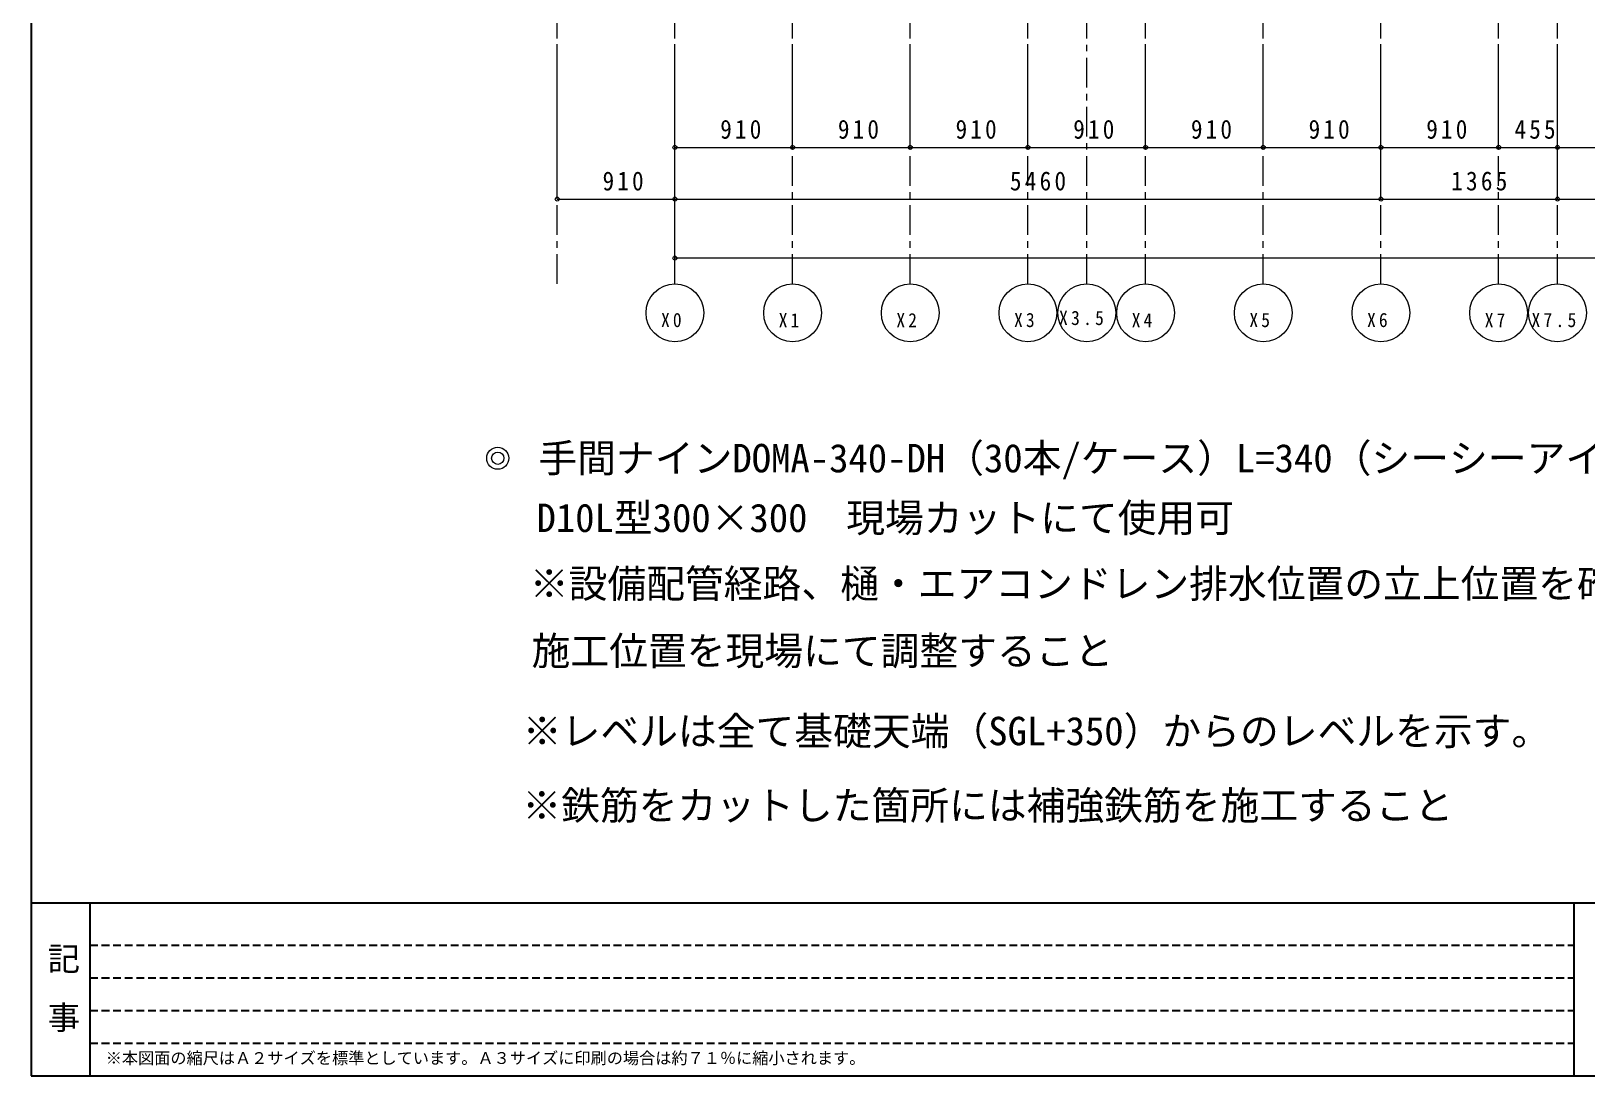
# Model space of a CAD drawing. Units: millimetres at full size, sheet at 1:50. Extents: x -17704 to 55037, y -1981 to 18549.
# Drawn here: x -17704 to -5672, y -1981 to 6103 of the extents above; entities that cross this region are included whole.
import ezdxf
from ezdxf.enums import TextEntityAlignment as Align

# ---------------------------------------------------------------- set-up
doc = ezdxf.new("R2010")
doc.units = ezdxf.units.MM
doc.header["$LTSCALE"] = 50
doc.linetypes.add('DASHED1', pattern=[1.8, 1.2, -0.6])
doc.linetypes.add('USER2', pattern=[7.6, 4.6, -1, 1, -1])
doc.layers.add('3-0', color=7, linetype='Continuous', lineweight=5)
doc.layers.add('8-0', color=9, linetype='Continuous', lineweight=18)
doc.layers.add('5-0', color=7, linetype='Continuous')
doc.styles.add('ＭＳ ゴシック', font='')
doc.styles.get('ＭＳ ゴシック').set_extended_font_data('MS Gothic')

msp = doc.modelspace()

# ---------------------------------------------------------------- linework, layer by layer
at = {"layer": '3-0', "color": 6, "lineweight": 18}
for radius in [85.31, 47.77]:
    msp.add_circle((-14094.95, 2798.13), radius, dxfattribs=at)
at = {"layer": '5-0'}
for p, q in [((-17703.72, 18269.53), (-17703.72, -1981.01)), ((-17703.72, -641.29), (10860.17, -641.29)), ((-17248.72, -641.29), (-17248.72, -1981.01)), ((-5772.61, -641.29), (-5772.61, -1981.01)), ((-17703.72, -1981.01), (10860.17, -1981.01))]:
    msp.add_line(p, q, dxfattribs=at)
at = {"layer": '5-0', "linetype": 'DASHED1'}
for p, q in [((-17248.72, -969.9), (-5772.61, -969.9)), ((-17248.72, -1222.68), (-5772.61, -1222.68)), ((-17248.72, -1475.45), (-5772.61, -1475.45)), ((-17248.72, -1728.23), (-5772.61, -1728.23))]:
    msp.add_line(p, q, dxfattribs=at)
at = {"layer": '8-0', "linetype": 'USER2'}
for p, q in [((-13634.83, 4146.29), (-13634.83, 16943.73)), ((-12724.83, 4146.29), (-12724.83, 16943.73)), ((-11814.83, 4146.29), (-11814.83, 16943.73)), ((-10904.83, 4146.29), (-10904.83, 16943.73)), ((-9994.83, 4146.29), (-9994.83, 16943.73)), ((-9539.83, 4146.29), (-9539.83, 16943.73)), ((-9084.83, 4146.29), (-9084.83, 16943.73)), ((-8174.84, 4146.29), (-8174.84, 16943.73)), ((-7264.84, 4146.29), (-7264.84, 16943.73)), ((-6354.84, 4146.29), (-6354.84, 16943.73)), ((-5899.84, 4146.29), (-5899.84, 16943.73))]:
    msp.add_line(p, q, dxfattribs=at)
at = {"layer": '8-0'}
for p, q in [((-13634.83, 4802.83), (-13634.83, 6002.83)), ((-12724.83, 4802.83), (-12724.83, 6002.83)), ((-12724.83, 4802.83), (-12724.83, 6002.83)), ((-12724.83, 5202.83), (-12724.83, 6002.83)), ((-11814.83, 5202.83), (-11814.83, 6002.83)), ((-11814.83, 5202.83), (-11814.83, 6002.83)), ((-10904.83, 5202.83), (-10904.83, 6002.83)), ((-10904.83, 5202.83), (-10904.83, 6002.83)), ((-9994.83, 5202.83), (-9994.83, 6002.83)), ((-9994.83, 5202.83), (-9994.83, 6002.83)), ((-9084.83, 5202.83), (-9084.83, 6002.83)), ((-9084.83, 5202.83), (-9084.83, 6002.83)), ((-8174.84, 5202.83), (-8174.84, 6002.83)), ((-8174.84, 5202.83), (-8174.84, 6002.83)), ((-7264.84, 4802.83), (-7264.84, 6002.83)), ((-7264.84, 4802.83), (-7264.84, 6002.83)), ((-7264.84, 5202.83), (-7264.84, 6002.83)), ((-7264.84, 5202.83), (-7264.84, 6002.83)), ((-6354.84, 5202.83), (-6354.84, 6002.83)), ((-6354.84, 5202.83), (-6354.84, 6002.83)), ((-5899.84, 4802.83), (-5899.84, 6002.83)), ((-5899.84, 4802.83), (-5899.84, 6002.83)), ((-5899.84, 5202.83), (-5899.84, 6002.83)), ((-5899.84, 5202.83), (-5899.84, 6002.83)), ((-12724.83, 4346.29), (-12724.83, 5746.28)), ((-12724.83, 5202.83), (-11814.83, 5202.83)), ((-11814.83, 5202.83), (-10904.83, 5202.83)), ((-10904.83, 5202.83), (-9994.83, 5202.83)), ((-9994.83, 5202.83), (-9084.83, 5202.83)), ((-9084.83, 5202.83), (-8174.84, 5202.83)), ((-8174.84, 5202.83), (-7264.84, 5202.83)), ((-7264.84, 5202.83), (-6354.84, 5202.83)), ((-6354.84, 5202.83), (-5899.84, 5202.83)), ((-5899.84, 5202.83), (-4989.84, 5202.83)), ((-13634.83, 4802.83), (-12724.83, 4802.83)), ((-12724.83, 4802.83), (-7264.84, 4802.83)), ((-7264.84, 4802.83), (-5899.84, 4802.83)), ((-5899.84, 4802.83), (-2714.84, 4802.83)), ((6840.14, 4346.29), (-12724.83, 4346.29))]:
    msp.add_line(p, q, dxfattribs=at)
for centre, radius in [((-12724.83, 5202.83), 15), ((-11814.83, 5202.83), 15), ((-11814.83, 5202.83), 15), ((-10904.83, 5202.83), 15), ((-10904.83, 5202.83), 15), ((-9994.83, 5202.83), 15), ((-9994.83, 5202.83), 15), ((-9084.83, 5202.83), 15), ((-9084.83, 5202.83), 15), ((-8174.84, 5202.83), 15), ((-8174.84, 5202.83), 15), ((-7264.84, 5202.83), 15), ((-7264.84, 5202.83), 15), ((-6354.84, 5202.83), 15), ((-6354.84, 5202.83), 15), ((-5899.84, 5202.83), 15), ((-5899.84, 5202.83), 15), ((-13634.83, 4802.83), 15), ((-12724.83, 4802.83), 15), ((-12724.83, 4802.83), 15), ((-7264.84, 4802.83), 15), ((-7264.84, 4802.83), 15), ((-5899.84, 4802.83), 15), ((-5899.84, 4802.83), 15), ((-12724.83, 4346.29), 15), ((-12724.83, 3922.68), 223.61), ((-11814.83, 3922.68), 223.61), ((-10904.83, 3922.68), 223.61), ((-9994.83, 3922.68), 223.61), ((-9539.83, 3922.68), 223.61), ((-9084.83, 3922.68), 223.61), ((-8174.84, 3922.68), 223.61), ((-7264.84, 3922.68), 223.61), ((-6354.84, 3922.68), 223.61), ((-5899.84, 3922.68), 223.61)]:
    msp.add_circle(centre, radius, dxfattribs=at)

# ---------------------------------------------------------------- texts
at = {"layer": '3-0', "style": 'ＭＳ ゴシック'}
for s, p in [('手間ナインDOMA-340-DH（30本/ケース）L=340（シーシーアイ）現場手配\u3000＠910\u3000', (-13780.1, 2622.79)), ('D10L型300×300\u3000現場カットにて使用可', (-13795.13, 2161.03)), ('※設備配管経路、樋・エアコンドレン排水位置の立上位置を確認し、', (-13847, 1651.95)), ('施工位置を現場にて調整すること', (-13833.92, 1131.81)), ('※レベルは全て基礎天端（SGL+350）からのレベルを示す。', (-13901.31, 511.49)), ('※鉄筋をカットした箇所には補強鉄筋を施工すること', (-13904.43, -64.36))]:
    msp.add_text(s, height=219.9, dxfattribs=at).set_placement(p, align=Align.BOTTOM_LEFT)
at = {"layer": '5-0', "style": 'ＭＳ ゴシック'}
for s, height, p in [('記', 183.3, (-17575.94, -1221.29)), ('事', 183.3, (-17575.94, -1676.29)), ('※本図面の縮尺はＡ２サイズを標準としています。Ａ３サイズに印刷の場合は約７１％に縮小されます。', 91.64, (-17126.75, -1916.35))]:
    msp.add_text(s, height=height, dxfattribs=at).set_placement(p, align=Align.BOTTOM_LEFT)
at = {"layer": '8-0', "color": 7, "attachment_point": 7, "style": 'ＭＳ ゴシック'}
for s, insert, char_height in [('\\T1.27;\\W0.9;910', (-12374.58, 5267.77), 146.6), ('\\T1.27;\\W0.9;910', (-11464.58, 5267.77), 146.6), ('\\T1.27;\\W0.9;910', (-10554.58, 5267.77), 146.6), ('\\T1.27;\\W0.9;910', (-9644.58, 5267.77), 146.6), ('\\T1.27;\\W0.9;910', (-8734.58, 5267.77), 146.6), ('\\T1.27;\\W0.9;910', (-7824.58, 5267.77), 146.6), ('\\T1.27;\\W0.9;910', (-6914.59, 5267.77), 146.6), ('\\T1.27;\\W0.9;455', (-6232.09, 5267.77), 146.6), ('\\T1.27;\\W0.9;910', (-13284.58, 4867.77), 146.6), ('\\T1.28;\\W0.9;5460', (-10134.47, 4867.77), 146.6), ('\\T1.28;\\W0.9;1365', (-6721.98, 4867.77), 146.6), ('\\T1.36;\\W0.9;X0', (-12832.17, 3810.9), 110), ('\\T1.36;\\W0.9;X1', (-11922.17, 3810.9), 110), ('\\T1.36;\\W0.9;X2', (-11012.17, 3810.9), 110), ('\\T1.36;\\W0.9;X3', (-10102.17, 3810.9), 110), ('\\T1.38;\\W0.9;X3.5', (-9754.13, 3826.81), 110), ('\\T1.36;\\W0.9;X4', (-9192.17, 3810.9), 110), ('\\T1.36;\\W0.9;X5', (-8282.17, 3810.9), 110), ('\\T1.36;\\W0.9;X6', (-7372.17, 3810.9), 110), ('\\T1.36;\\W0.9;X7', (-6462.17, 3810.9), 110), ('\\T1.38;\\W0.9;X7.5', (-6100.5, 3810.9), 110)]:
    msp.add_mtext(s, dxfattribs=dict(at, insert=insert, char_height=char_height))

doc.saveas('drawing.dxf')
